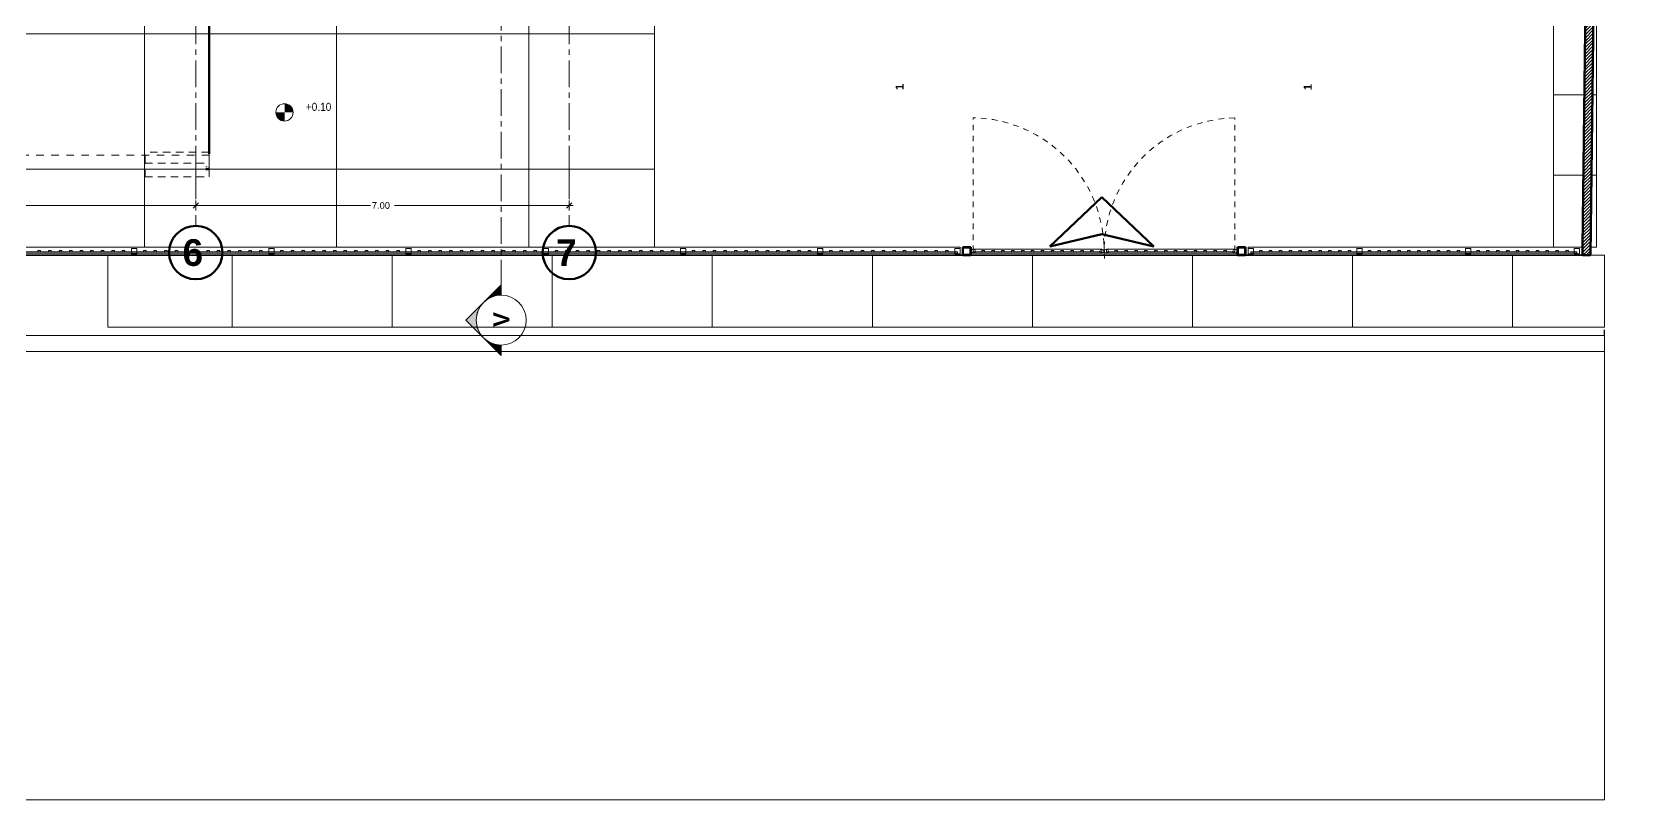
# Model space of a CAD drawing. Header units: inches. Extents: x -19 to 5698, y -728 to 92.
# Drawn here: x 41.25 to 71.31, y -8.7 to 5.68 of the extents above; entities that cross this region are included whole.
import ezdxf

# ---------------------------------------------------------------- set-up
doc = ezdxf.new("R2010")
doc.units = ezdxf.units.IN
doc.header["$MEASUREMENT"] = 0
doc.set_wipeout_variables(frame=1)
doc.header["$PDMODE"] = 1
for name, pattern in [('Línea Oculta', [0.195611, 0.141111, -0.0545]), ('Oculto', [0.15875, 0.105833, -0.052917]), ('Punto & Raya', [0.65, 0.5, -0.075, 0, -0.075]), ('Rayas', [0.282222, 0.141111, -0.141111]), ('Wipeout_Contour', [1, 0, -1])]:
    doc.linetypes.add(name, pattern=pattern)
doc.layers.get('0').update_dxf_attribs({"color": 61})
for name, color, linetype in [('02 _ ARQ _ ALB _ Cotas Ejes', 7, 'Continuous'), ('02 _ ARQ _ ALB _ Ejes Generales', 251, 'Continuous'), ('08 _ STR _ EXT _ 07 Losa Aligerada', 7, 'Continuous'), ('08 _ STR _ EXT _ 08 Placas Inclinadas', 7, 'Continuous'), ('08 _ STR _ EXT _ 10 Vereda Exterior', 7, 'Continuous'), ('08 _ STR _ EXT _ Cerco Perimetrico', 7, 'Continuous'), ('08 _ STR _ EXT _ Estacionamiento-Pavimento', 7, 'Continuous'), ('08 _ STR _ EXT _ Pista exterior', 7, 'Continuous'), ('Dibujo 2D - General', 7, 'Continuous'), ('Estructura - 03 LOSA', 7, 'Continuous'), ('Estructura - 04 MURO', 7, 'Continuous'), ('Estructura Compleja - Cubiertas', 7, 'Continuous'), ('Interior - Equipamiento', 7, 'Continuous'), ('Interior - Mobiliario', 7, 'Continuous'), ('Marcador - Secciones', 7, 'Continuous')]:
    doc.layers.add(name, color=color, linetype=linetype)
doc.styles.add('Estilo_Generado_1', font='swisseb.ttf')
doc.styles.add('Estilo_Generado_4', font='swisse.ttf')
doc.styles.add('Estilo_Generado_8', font='arialbd.ttf')
doc.dimstyles.new('Estilo_Generado__1', dxfattribs={"dimtxt": 0.125, "dimasz": 0.095, "dimexe": 0.18, "dimexo": 0.3, "dimgap": 0, "dimtad": 0, "dimtih": 1, "dimtoh": 1, "dimzin": 0, "dimdsep": 46, "dimtxsty": 'Estilo_Generado_4', "dimblk": 'ARROWHEAD_6', "dimblk1": 'ARROWHEAD_6', "dimblk2": 'ARROWHEAD_6', "dimcen": 0.09, "dimse1": 1, "dimse2": 1, "dimclrd": 144, "dimclre": 144, "dimclrt": 7, "dimadec": 0, "dimazin": 0, "dimtfac": 1, "dimtdec": 4, "dimtmove": 0, "dimatfit": 3, "dimfxl": 1, "dimtolj": 1, "dimtzin": 0, "dimarcsym": 0})
pattern_1 = [(0, (0, 0), (0, 1.5), []), (90, (0, 0), (-3, 0), [])]
pattern_2 = [(45, (0, 0), (-0.030052038, 0.030052038), [])]

# ---------------------------------------------------------------- blocks, each defined once
blk = doc.blocks.new('*D15')
at = {"layer": '02 _ ARQ _ ALB _ Cotas Ejes', "color": 152, "linetype": 'Continuous', "lineweight": 35, "transparency": 16777216}
for p, q in [((37.37, 2.481), (37.27, 2.381)), ((44.37, 2.481), (44.27, 2.381))]:
    blk.add_line(p, q, dxfattribs=at)
at = {"layer": '02 _ ARQ _ ALB _ Cotas Ejes', "color": 144, "linetype": 'Continuous', "lineweight": 13, "transparency": 16777216}
for p, q in [((37.32, 2.337), (37.32, 2.524)), ((37.32, 2.431), (40.595, 2.431)), ((41.045, 2.431), (44.32, 2.431)), ((44.32, 2.337), (44.32, 2.524))]:
    blk.add_line(p, q, dxfattribs=at)
at = {"layer": '02 _ ARQ _ ALB _ Cotas Ejes', "color": 7, "lineweight": 35, "transparency": 16777216, "insert": (40.62, 2.368), "char_height": 0.125, "attachment_point": 7, "style": 'Estilo_Generado_4'}
blk.add_mtext('\\A1;{\\pql;\\fSwis721 Ex BT|b0|i0|c0|p34;7.00}', dxfattribs=at)
blk = doc.blocks.new('ARROWHEAD_6')
at = {"color": 0, "linetype": 'Continuous', "lineweight": 0}
for p, q in [((0, 0), (-1, 0)), ((-0.5, -0.5), (0.5, 0.5))]:
    blk.add_line(p, q, dxfattribs=at)
blk = doc.blocks.new('*D16')
at = {"layer": '02 _ ARQ _ ALB _ Cotas Ejes', "color": 152, "linetype": 'Continuous', "lineweight": 35, "transparency": 16777216}
for p, q in [((44.37, 2.481), (44.27, 2.381)), ((51.27, 2.381), (51.37, 2.481))]:
    blk.add_line(p, q, dxfattribs=at)
at = {"layer": '02 _ ARQ _ ALB _ Cotas Ejes', "color": 144, "linetype": 'Continuous', "lineweight": 13, "transparency": 16777216}
for p, q in [((44.32, 2.337), (44.32, 2.524)), ((44.32, 2.431), (47.595, 2.431)), ((48.045, 2.431), (51.32, 2.431)), ((51.32, 2.337), (51.32, 2.524)), ((51.32, 2.431), (51.395, 2.431))]:
    blk.add_line(p, q, dxfattribs=at)
at = {"layer": '02 _ ARQ _ ALB _ Cotas Ejes', "color": 7, "lineweight": 35, "transparency": 16777216, "insert": (47.62, 2.368), "char_height": 0.125, "attachment_point": 7, "style": 'Estilo_Generado_4'}
blk.add_mtext('\\A1;{\\pql;\\fSwis721 Ex BT|b0|i0|c0|p34;7.00}', dxfattribs=at)

msp = doc.modelspace()

# ---------------------------------------------------------------- hatches: boundary and pattern name
at = {"linetype": 'Continuous', "lineweight": 13}
for points in [[(45.9832, 4.1759), (46.1457, 4.1759), (46.1334, 4.2381), (46.0982, 4.2908), (46.0454, 4.326), (45.9832, 4.3384)], [(45.9832, 4.1759), (45.8207, 4.1759), (45.8331, 4.1137), (45.8683, 4.061), (45.9211, 4.0257), (45.9832, 4.0134)]]:
    msp.add_hatch(color=7, dxfattribs=at).paths.add_polyline_path(points)
at = {"layer": '08 _ STR _ EXT _ 10 Vereda Exterior', "linetype": 'Continuous', "lineweight": 13}
h = msp.add_hatch(dxfattribs=at)
h.set_pattern_fill('RETÍCULA_100X100_0002', color=251, style=0, pattern_type=2)
h.set_pattern_definition([(360, (3.7574, 18.3027), (0, 2.53199), []), (90, (3.7574, 18.3027), (-3.6, 0), [])])
h.paths.add_polyline_path([(2.17, 3.6213), (4.2913, 1.5), (9.32, 1.5), (9.32, 6.5), (40.52, 6.5), (40.52, 1.5), (52.92, 1.5), (52.92, 19.0859), (51.57, 19.0859), (51.57, 7.2), (9.07, 7.2), (9.07, 7.85), (6.5201, 7.85, -0.4142136), (6.2701, 8.1), (6.2701, 8.85, -0.4142126), (6.5201, 9.1), (9.07, 9.1), (9.07, 12), (6.5201, 12, -0.4142136), (6.2701, 12.25), (6.2701, 13, -0.4142126), (6.5201, 13.25), (9.07, 13.25), (9.07, 16.15), (6.5201, 16.15, -0.4142136), (6.2701, 16.4), (6.2701, 17.15, -0.4142126), (6.5201, 17.4), (8.77, 17.4), (8.7706, 21.0499), (2.17, 21.0499)])
at = {"layer": 'Marcador - Secciones', "linetype": 'Continuous', "lineweight": 13}
msp.add_hatch(color=7, dxfattribs=at).paths.add_polyline_path([(50.0454, -0.3778), (50.0454, -0.1838, -0.1989124), (49.7141, -0.0466)])

# ---------------------------------------------------------------- linework, layer by layer
at = {"color": 7, "linetype": 'Continuous', "lineweight": 13}
msp.add_circle((45.9832, 4.1759), 0.1625, dxfattribs=at)
at = {"layer": '02 _ ARQ _ ALB _ Ejes Generales', "color": 251, "linetype": 'Punto & Raya', "lineweight": 13, "true_color": 0x636466}
for p, q in [((44.32, 3.05), (44.32, 44.9)), ((51.32, 3.05), (51.32, 44.9)), ((44.32, 3.05), (44.32, 2.05)), ((51.32, 3.05), (51.32, 2.05))]:
    msp.add_line(p, q, dxfattribs=at)
at = {"layer": '02 _ ARQ _ ALB _ Ejes Generales', "color": 7, "linetype": 'Punto & Raya', "lineweight": 13}
for p in [(44.32, 3.05), (44.32, 3.05), (51.32, 3.05), (51.32, 3.05)]:
    msp.add_point(p, dxfattribs=at)
at = {"layer": '08 _ STR _ EXT _ 07 Losa Aligerada', "color": 7, "linetype": 'Rayas', "lineweight": 18, "flags": 128}
msp.add_lwpolyline([(8.17, 27.9392), (7.67, 27.9392), (7.67, 5.8), (25.2353, 5.8), (25.2353, 7.2), (30.4315, 7.2), (30.4315, 6.0005), (37.07, 6.0005), (37.07, 3.3753), (44.57, 3.3753), (44.57, 6.05), (52.32, 6.05), (52.32, 14.9999), (51.57, 14.9999), (51.57, 15.1499), (51.57, 15.7999), (51.57, 18.1001), (51.57, 18.1001), (51.57, 20.35), (46.67, 20.35), (46.67, 22.35), (46.67, 22.6), (46.67, 24.5), (46.67, 24.75), (46.67, 26.75), (51.57, 26.75), (51.57, 29.7), (51.57, 29.7), (51.57, 35.2005), (52.37, 35.2005), (52.52, 35.2005), (52.52, 41.1), (38.9553, 41.1), (38.9553, 40.8001), (34.0478, 40.8001), (34.0478, 40.5001), (23.37, 40.5001), (23.37, 43.8736), (16.2699, 43.8736), (16.2699, 39.9), (11.1201, 39.9), (11.1201, 40.95), (8.02, 40.95), (8.02, 37.7), (9.07, 37.7), (9.07, 33.9), (8.17, 33.9)], close=True, dxfattribs=at)
at = {"layer": '08 _ STR _ EXT _ 08 Placas Inclinadas', "color": 7, "linetype": 'Continuous', "lineweight": 80, "flags": 128}
msp.add_lwpolyline([(44.57, 3.3995), (44.57, 6.9)], dxfattribs=at)
at = {"layer": '08 _ STR _ EXT _ 08 Placas Inclinadas', "color": 251, "linetype": 'Línea Oculta', "lineweight": 13, "flags": 128}
for points in [[(44.57, 3.4324), (43.3699, 3.4324)], [(43.3699, 3.2253), (43.3699, 3.4324)], [(43.3699, 2.9708), (43.3699, 3.2253)]]:
    msp.add_lwpolyline(points, dxfattribs=at)
at = {"layer": '08 _ STR _ EXT _ 10 Vereda Exterior', "color": 7, "linetype": 'Continuous', "lineweight": 13}
msp.add_line((70.72, -0.3), (0, -0.3), dxfattribs=at)
at = {"layer": '08 _ STR _ EXT _ Pista exterior', "color": 7, "linetype": 'Continuous', "lineweight": 13, "flags": 128}
for points in [[(0, -0.3), (70.72, -0.3)], [(70.72, -0.3), (70.72, -8.7)], [(70.72, -8.7), (0, -8.7)]]:
    msp.add_lwpolyline(points, dxfattribs=at)
at = {"layer": 'Interior - Mobiliario', "color": 7, "linetype": 'Continuous', "lineweight": 60}
for p, q in [((60.3275, 1.6661), (61.3021, 2.5871)), ((62.2767, 1.6661), (61.3021, 2.5871)), ((60.3275, 1.6661), (61.3021, 1.8963)), ((62.2767, 1.6661), (61.3021, 1.8963))]:
    msp.add_line(p, q, dxfattribs=at)
at = {"layer": 'Marcador - Secciones', "color": 7, "linetype": 'Continuous', "lineweight": 13, "flags": 128}
msp.add_lwpolyline([(50.0454, -0.3778), (50.0454, -0.1838, -0.1989124), (49.7141, -0.0466)], format="xyb", close=True, dxfattribs=at)

# ---------------------------------------------------------------- texts
at = {"color": 7, "lineweight": 13, "insert": (46.3832, 4.202), "char_height": 0.15, "attachment_point": 7, "style": 'Estilo_Generado_4'}
msp.add_mtext('\\A1;{\\W0.900000x;\\pql;\\fSwis721 Ex BT|b0|i0|c0|p34;+0.10}', dxfattribs=at)
at = {"layer": 'Interior - Equipamiento', "color": 175, "lineweight": 13, "char_height": 0.15, "rotation": 90, "style": 'Estilo_Generado_8'}
for s, insert, attachment_point in [('\\A1;{\\pql;\\fArial|b1|i0|c0|p34;1}', (57.5114, 4.5931), 4), ('\\A1;{\\pqr;\\fArial|b1|i0|c0|p34;1}', (65.1614, 4.7069), 6)]:
    msp.add_mtext(s, dxfattribs=dict(at, insert=insert, attachment_point=attachment_point))

# ---------------------------------------------------------------- next in the draw order: wipeouts: each hides what was drawn before it
at = {"color": 254, "linetype": 'Wipeout_Contour', "lineweight": 0, "ltscale": 226.824104}
msp.add_wipeout([(42.67, 0.15), (70.72, 0.15), (70.72, 1.5), (42.67, 1.5)], dxfattribs=at).dxf.layer = 'Estructura Compleja - Cubiertas'

# ---------------------------------------------------------------- next in the draw order: hatches: boundary and pattern name
at = {"layer": 'Estructura - 03 LOSA', "linetype": 'Continuous', "lineweight": 13}
h = msp.add_hatch(dxfattribs=at)
h.set_pattern_fill('CEMENTO_PULIDO_1_50X3_00_69', color=251, style=0, pattern_type=2)
h.set_pattern_definition(pattern_1)
h.paths.add_polyline_path([(69.77, 1.65), (70.57, 1.65), (70.57, 46.7752), (69.77, 46.7752)])
at = {"layer": 'Estructura Compleja - Cubiertas', "linetype": 'Continuous', "lineweight": 13}
h = msp.add_hatch(dxfattribs=at)
h.set_pattern_fill('CEMENTO_PULIDO_1_50X3_00_69', color=252, style=0, pattern_type=2)
h.set_pattern_definition(pattern_1)
h.paths.add_polyline_path([(42.67, 0.15), (70.72, 0.15), (70.72, 1.5), (42.67, 1.5)])
at = {"layer": 'Marcador - Secciones', "linetype": 'Continuous', "lineweight": 13}
for points in [[(50.0454, 0.9472), (49.7141, 0.6159, -0.1989124), (50.0454, 0.7531)], [(49.7141, -0.0466, -0.4142136), (49.7141, 0.6159), (49.3829, 0.2847)]]:
    msp.add_hatch(color=7, dxfattribs=at).paths.add_polyline_path(points)

# ---------------------------------------------------------------- next in the draw order: linework, layer by layer
at = {"layer": '08 _ STR _ EXT _ 10 Vereda Exterior', "color": 7, "linetype": 'Continuous', "lineweight": 13}
for q in [(0, 0), (70.72, -0.3)]:
    msp.add_line((70.72, 0), q, dxfattribs=at)
at = {"layer": '08 _ STR _ EXT _ Cerco Perimetrico', "color": 167, "linetype": 'Continuous', "lineweight": 18, "flags": 128}
for points in [[(58.8922, 1.5375, 1), (58.8922, 1.6125, 1)], [(61.3021, 1.5375, 1), (61.3021, 1.6125, 1)], [(61.3871, 1.6125, 1), (61.3871, 1.5375, 1)], [(63.797, 1.6125, 1), (63.797, 1.5375, 1)]]:
    msp.add_lwpolyline(points, format="xyb", close=True, dxfattribs=at)
for points in [[(58.8922, 1.6125), (58.8922, 1.5375), (61.3021, 1.5375), (61.3021, 1.6125)], [(58.8922, 1.6125), (58.8922, 1.5375), (61.3021, 1.5375), (61.3021, 1.6125)], [(58.8922, 1.5625), (58.8922, 1.5375), (61.3021, 1.5375), (61.3021, 1.5625)], [(58.8922, 1.5625), (58.8922, 1.5375), (61.3021, 1.5375), (61.3021, 1.5625)], [(59.0526, 1.5875), (59.0526, 1.5625), (59.1026, 1.5625), (59.1026, 1.5875)], [(59.238, 1.5875), (59.238, 1.5625), (59.288, 1.5625), (59.288, 1.5875)], [(59.4234, 1.5875), (59.4234, 1.5625), (59.4734, 1.5625), (59.4734, 1.5875)], [(59.6087, 1.5875), (59.6087, 1.5625), (59.6587, 1.5625), (59.6587, 1.5875)], [(59.7941, 1.5875), (59.7941, 1.5625), (59.8441, 1.5625), (59.8441, 1.5875)], [(59.9795, 1.5875), (59.9795, 1.5625), (60.0295, 1.5625), (60.0295, 1.5875)], [(60.1649, 1.5875), (60.1649, 1.5625), (60.2149, 1.5625), (60.2149, 1.5875)], [(60.3502, 1.5875), (60.3502, 1.5625), (60.4002, 1.5625), (60.4002, 1.5875)], [(60.5356, 1.5875), (60.5356, 1.5625), (60.5856, 1.5625), (60.5856, 1.5875)], [(60.721, 1.5875), (60.721, 1.5625), (60.771, 1.5625), (60.771, 1.5875)], [(60.9064, 1.5875), (60.9064, 1.5625), (60.9564, 1.5625), (60.9564, 1.5875)], [(61.0917, 1.5875), (61.0917, 1.5625), (61.1417, 1.5625), (61.1417, 1.5875)], [(63.797, 1.5375), (63.797, 1.6125), (61.3871, 1.6125), (61.3871, 1.5375)], [(63.797, 1.5375), (63.797, 1.6125), (61.3871, 1.6125), (61.3871, 1.5375)], [(63.797, 1.5375), (63.797, 1.5625), (61.3871, 1.5625), (61.3871, 1.5375)], [(63.797, 1.5375), (63.797, 1.5625), (61.3871, 1.5625), (61.3871, 1.5375)], [(61.5975, 1.5625), (61.5975, 1.5875), (61.5475, 1.5875), (61.5475, 1.5625)], [(61.7829, 1.5625), (61.7829, 1.5875), (61.7329, 1.5875), (61.7329, 1.5625)], [(61.9682, 1.5625), (61.9682, 1.5875), (61.9182, 1.5875), (61.9182, 1.5625)], [(62.1536, 1.5625), (62.1536, 1.5875), (62.1036, 1.5875), (62.1036, 1.5625)], [(62.339, 1.5625), (62.339, 1.5875), (62.289, 1.5875), (62.289, 1.5625)], [(62.5244, 1.5625), (62.5244, 1.5875), (62.4744, 1.5875), (62.4744, 1.5625)], [(62.7097, 1.5625), (62.7097, 1.5875), (62.6597, 1.5875), (62.6597, 1.5625)], [(62.8951, 1.5625), (62.8951, 1.5875), (62.8451, 1.5875), (62.8451, 1.5625)], [(63.0805, 1.5625), (63.0805, 1.5875), (63.0305, 1.5875), (63.0305, 1.5625)], [(63.2659, 1.5625), (63.2659, 1.5875), (63.2159, 1.5875), (63.2159, 1.5625)], [(63.4512, 1.5625), (63.4512, 1.5875), (63.4012, 1.5875), (63.4012, 1.5625)], [(63.6366, 1.5625), (63.6366, 1.5875), (63.5866, 1.5875), (63.5866, 1.5625)]]:
    msp.add_lwpolyline(points, close=True, dxfattribs=at)
at = {"layer": '08 _ STR _ EXT _ Estacionamiento-Pavimento', "color": 7, "linetype": 'Continuous', "lineweight": 18, "flags": 128}
msp.add_lwpolyline([(9.07, 40.85), (52.92, 40.85), (52.92, 1.5), (69.77, 1.5), (69.77, 46.7845), (56.22, 46.9373), (56.22, 50.85), (9.07, 50.85)], close=True, dxfattribs=at)
at = {"layer": 'Dibujo 2D - General', "color": 7, "linetype": 'Oculto', "lineweight": 13}
for p, q in [((58.8922, 1.575), (58.8922, 4.0744)), ((63.797, 1.575), (63.797, 4.0744))]:
    msp.add_line(p, q, dxfattribs=at)
at = {"layer": 'Dibujo 2D - General', "color": 7, "linetype": 'Continuous', "lineweight": 13}
for p, q in [((61.3446, 1.5), (61.3446, 1.65)), ((63.8445, 1.5), (58.8447, 1.5))]:
    msp.add_line(p, q, dxfattribs=at)
at = {"layer": 'Dibujo 2D - General', "color": 214, "linetype": 'Continuous', "lineweight": 25}
msp.add_line((70.72, 0), (70.72, 0.1), dxfattribs=at)
at = {"layer": 'Dibujo 2D - General', "color": 7, "linetype": 'Oculto', "lineweight": 13}
for centre, start, end in [((58.8447, 1.575), 358.28078, 88.91126), ((63.8445, 1.575), 91.08874, 183.80357)]:
    msp.add_arc(centre, 2.4999, start, end, dxfattribs=at)
at = {"layer": 'Estructura - 03 LOSA', "color": 7, "linetype": 'Continuous', "lineweight": 18, "flags": 128}
msp.add_lwpolyline([(69.77, 1.65), (70.57, 1.65), (70.57, 46.7752), (69.77, 46.7752)], close=True, dxfattribs=at)
at = {"layer": 'Estructura Compleja - Cubiertas', "color": 252, "linetype": 'Continuous', "lineweight": 13, "flags": 128}
for points in [[(42.67, 1.5), (70.72, 1.5)], [(42.67, 0.15), (42.67, 1.5)], [(70.72, 1.5), (70.72, 0.15)], [(70.72, 0.15), (42.67, 0.15)]]:
    msp.add_lwpolyline(points, dxfattribs=at)
at = {"layer": 'Interior - Mobiliario', "color": 7, "linetype": 'Continuous', "lineweight": 60}
for p, q in [((58.8397, 1.645), (58.8397, 1.505)), ((58.8447, 1.5), (58.8447, 1.65)), ((63.8445, 1.65), (63.8445, 1.5)), ((63.8495, 1.505), (63.8495, 1.645))]:
    msp.add_line(p, q, dxfattribs=at)
at = {"layer": 'Marcador - Secciones', "color": 7, "linetype": 'Continuous', "lineweight": 13, "flags": 128}
for points in [[(50.0454, 0.9472), (50.0454, 0.7531, 0.1989124), (49.7141, 0.6159)], [(49.7141, -0.0466, -0.4142136), (49.7141, 0.6159), (49.3829, 0.2847)]]:
    msp.add_lwpolyline(points, format="xyb", close=True, dxfattribs=at)
at = {"layer": 'Marcador - Secciones', "color": 7, "linetype": 'Continuous', "lineweight": 13}
msp.add_circle((50.0454, 0.2847), 0.4685, dxfattribs=at)

# ---------------------------------------------------------------- next in the draw order: texts
at = {"layer": 'Marcador - Secciones', "color": 5, "lineweight": 25, "insert": (50.1954, 0.4355), "char_height": 0.3, "attachment_point": 9, "rotation": 90, "style": 'Estilo_Generado_1'}
msp.add_mtext('\\A1;{\\pqr;\\pt0;\\fSwis721 Ex BT|b1|i0|c0|p34;V}', dxfattribs=at)

# ---------------------------------------------------------------- next in the draw order: wipeouts: each hides what was drawn before it
at = {"color": 254, "linetype": 'Wipeout_Contour', "lineweight": 0, "ltscale": 133.507885}
msp.add_wipeout([(44.57, 3.1095), (44.5099, 3.1095), (44.57, 2.9708)], dxfattribs=at).dxf.layer = '08 _ STR _ EXT _ 08 Placas Inclinadas'
at = {"color": 254, "linetype": 'Wipeout_Contour', "lineweight": 0, "ltscale": 198.731443}
msp.add_wipeout([(40.67, 1.5), (58.6447, 1.5), (58.6447, 1.65), (40.67, 1.65)], dxfattribs=at).dxf.layer = '08 _ STR _ EXT _ Cerco Perimetrico'
at = {"color": 254, "linetype": 'Wipeout_Contour', "lineweight": 0, "ltscale": 211.609331}
msp.add_wipeout([(70.3084, 1.5), (70.4584, 1.5), (70.3102, 1.65)], dxfattribs=at).dxf.layer = 'Estructura - 04 MURO'

# ---------------------------------------------------------------- next in the draw order: hatches: boundary and pattern name
at = {"layer": '08 _ STR _ EXT _ 08 Placas Inclinadas', "linetype": 'Continuous', "lineweight": 9}
h = msp.add_hatch(dxfattribs=at)
h.set_pattern_fill('HORMIGÓN_EN_MASA_0002', color=250, style=0, pattern_type=2)
h.set_pattern_definition([(0, (0, 0), (0, 0.3897114), [0.024375, -0.200625]), (0, (0.1125, 0.19486), (0, 0.3897114), [0.024375, -0.200625]), (60, (0, 0), (-0.3375, 0.1948557), [0.024375, -0.200625]), (60, (0.225, 0), (-0.3375, 0.1948557), [0.024375, -0.200625]), (120, (0.02437, 0), (0.3375, 0.1948557), [0.024375, -0.200625]), (120, (0.24938, 0), (0.3375, 0.1948557), [0.024375, -0.200625]), (0, (0, 0.0375), (0, 0.075), [0, -0.075, 0, -0.1125]), (45, (0.0375, 0.0375), (-0.05303301, 0.05303301), [0, -0.05625, 0, -0.09375])])
h.paths.add_polyline_path([(44.4808, 3.1766), (44.5099, 3.1095), (44.57, 3.1095), (44.57, 3.1766)])
at = {"layer": 'Estructura - 04 MURO', "linetype": 'Continuous', "lineweight": 5}
h = msp.add_hatch(dxfattribs=at)
h.set_pattern_fill('LADRILLO_COMÚN_0002', color=250, style=0, pattern_type=2)
h.set_pattern_definition(pattern_2)
h.paths.add_polyline_path([(70.3084, 1.5), (70.4584, 1.5), (70.3102, 1.65)])

# ---------------------------------------------------------------- next in the draw order: linework, layer by layer
at = {"layer": '02 _ ARQ _ ALB _ Ejes Generales', "color": 7, "linetype": 'Continuous', "lineweight": 60}
for centre in [(44.32, 1.55), (51.32, 1.55)]:
    msp.add_circle(centre, 0.5, dxfattribs=at)
at = {"layer": '08 _ STR _ EXT _ 08 Placas Inclinadas', "color": 251, "linetype": 'Línea Oculta', "lineweight": 13}
msp.add_line((43.3699, 3.2253), (44.57, 3.2253), dxfattribs=at)
at = {"layer": '08 _ STR _ EXT _ 08 Placas Inclinadas', "color": 7, "linetype": 'Continuous', "lineweight": 80}
msp.add_line((44.5099, 3.1095), (44.57, 3.1095), dxfattribs=at)
at = {"layer": '08 _ STR _ EXT _ 08 Placas Inclinadas', "color": 251, "linetype": 'Línea Oculta', "lineweight": 13, "flags": 128}
for points in [[(44.57, 3.2253), (44.57, 3.4324)], [(44.57, 2.9708), (44.57, 3.2253)], [(43.3699, 2.9708), (44.57, 2.9708)]]:
    msp.add_lwpolyline(points, dxfattribs=at)
at = {"layer": '08 _ STR _ EXT _ 08 Placas Inclinadas', "color": 7, "linetype": 'Continuous', "lineweight": 13, "flags": 128}
msp.add_lwpolyline([(44.57, 2.9708), (44.57, 3.3995)], dxfattribs=at)
at = {"layer": '08 _ STR _ EXT _ Cerco Perimetrico', "color": 167, "linetype": 'Continuous', "lineweight": 18}
for p, q in [((58.5947, 1.5625), (40.636, 1.5625)), ((58.5947, 1.5625), (40.636, 1.5625)), ((40.636, 1.5375), (58.5947, 1.5375)), ((40.636, 1.5375), (58.5947, 1.5375)), ((58.5947, 1.5375), (58.5947, 1.5625)), ((58.5947, 1.5375), (58.5947, 1.5625))]:
    msp.add_line(p, q, dxfattribs=at)
at = {"layer": '08 _ STR _ EXT _ Cerco Perimetrico', "color": 7, "linetype": 'Continuous', "lineweight": 13, "flags": 128}
for points in [[(58.6447, 1.65), (40.67, 1.65)], [(58.6447, 1.5), (58.6447, 1.65)], [(40.67, 1.5), (58.6447, 1.5)]]:
    msp.add_lwpolyline(points, dxfattribs=at)
at = {"layer": '08 _ STR _ EXT _ Cerco Perimetrico', "color": 167, "linetype": 'Continuous', "lineweight": 18, "flags": 128}
for points in [[(41.3612, 1.5875), (41.3612, 1.5625), (41.4112, 1.5625), (41.4112, 1.5875)], [(41.559, 1.5875), (41.559, 1.5625), (41.609, 1.5625), (41.609, 1.5875)], [(41.7568, 1.5875), (41.7568, 1.5625), (41.8068, 1.5625), (41.8068, 1.5875)], [(41.9546, 1.5875), (41.9546, 1.5625), (42.0046, 1.5625), (42.0046, 1.5875)], [(42.1524, 1.5875), (42.1524, 1.5625), (42.2024, 1.5625), (42.2024, 1.5875)], [(42.3502, 1.5875), (42.3502, 1.5625), (42.4002, 1.5625), (42.4002, 1.5875)], [(42.548, 1.5875), (42.548, 1.5625), (42.598, 1.5625), (42.598, 1.5875)], [(42.7458, 1.5875), (42.7458, 1.5625), (42.7958, 1.5625), (42.7958, 1.5875)], [(42.9436, 1.5875), (42.9436, 1.5625), (42.9936, 1.5625), (42.9936, 1.5875)], [(43.1164, 1.625), (43.1164, 1.525), (43.2164, 1.525), (43.2164, 1.625)], [(43.3392, 1.5875), (43.3392, 1.5625), (43.3892, 1.5625), (43.3892, 1.5875)], [(43.537, 1.5875), (43.537, 1.5625), (43.587, 1.5625), (43.587, 1.5875)], [(43.7348, 1.5875), (43.7348, 1.5625), (43.7848, 1.5625), (43.7848, 1.5875)], [(43.9326, 1.5875), (43.9326, 1.5625), (43.9826, 1.5625), (43.9826, 1.5875)], [(44.1304, 1.5875), (44.1304, 1.5625), (44.1804, 1.5625), (44.1804, 1.5875)], [(44.3282, 1.5875), (44.3282, 1.5625), (44.3782, 1.5625), (44.3782, 1.5875)], [(44.526, 1.5875), (44.526, 1.5625), (44.576, 1.5625), (44.576, 1.5875)], [(44.7238, 1.5875), (44.7238, 1.5625), (44.7738, 1.5625), (44.7738, 1.5875)], [(44.9216, 1.5875), (44.9216, 1.5625), (44.9716, 1.5625), (44.9716, 1.5875)], [(45.1194, 1.5875), (45.1194, 1.5625), (45.1694, 1.5625), (45.1694, 1.5875)], [(45.3172, 1.5875), (45.3172, 1.5625), (45.3672, 1.5625), (45.3672, 1.5875)], [(45.515, 1.5875), (45.515, 1.5625), (45.565, 1.5625), (45.565, 1.5875)], [(45.6878, 1.625), (45.6878, 1.525), (45.7878, 1.525), (45.7878, 1.625)], [(45.9106, 1.5875), (45.9106, 1.5625), (45.9606, 1.5625), (45.9606, 1.5875)], [(46.1084, 1.5875), (46.1084, 1.5625), (46.1584, 1.5625), (46.1584, 1.5875)], [(46.3062, 1.5875), (46.3062, 1.5625), (46.3562, 1.5625), (46.3562, 1.5875)], [(46.504, 1.5875), (46.504, 1.5625), (46.554, 1.5625), (46.554, 1.5875)], [(46.7018, 1.5875), (46.7018, 1.5625), (46.7518, 1.5625), (46.7518, 1.5875)], [(46.8996, 1.5875), (46.8996, 1.5625), (46.9496, 1.5625), (46.9496, 1.5875)], [(47.0974, 1.5875), (47.0974, 1.5625), (47.1474, 1.5625), (47.1474, 1.5875)], [(47.2952, 1.5875), (47.2952, 1.5625), (47.3452, 1.5625), (47.3452, 1.5875)], [(47.493, 1.5875), (47.493, 1.5625), (47.543, 1.5625), (47.543, 1.5875)], [(47.6908, 1.5875), (47.6908, 1.5625), (47.7408, 1.5625), (47.7408, 1.5875)], [(47.8886, 1.5875), (47.8886, 1.5625), (47.9386, 1.5625), (47.9386, 1.5875)], [(48.0864, 1.5875), (48.0864, 1.5625), (48.1364, 1.5625), (48.1364, 1.5875)], [(48.2592, 1.625), (48.2592, 1.525), (48.3592, 1.525), (48.3592, 1.625)], [(48.482, 1.5875), (48.482, 1.5625), (48.532, 1.5625), (48.532, 1.5875)], [(48.6798, 1.5875), (48.6798, 1.5625), (48.7298, 1.5625), (48.7298, 1.5875)], [(48.8776, 1.5875), (48.8776, 1.5625), (48.9276, 1.5625), (48.9276, 1.5875)], [(49.0754, 1.5875), (49.0754, 1.5625), (49.1254, 1.5625), (49.1254, 1.5875)], [(49.2732, 1.5875), (49.2732, 1.5625), (49.3232, 1.5625), (49.3232, 1.5875)], [(49.471, 1.5875), (49.471, 1.5625), (49.521, 1.5625), (49.521, 1.5875)], [(49.6688, 1.5875), (49.6688, 1.5625), (49.7188, 1.5625), (49.7188, 1.5875)], [(49.8666, 1.5875), (49.8666, 1.5625), (49.9166, 1.5625), (49.9166, 1.5875)], [(50.0644, 1.5875), (50.0644, 1.5625), (50.1144, 1.5625), (50.1144, 1.5875)], [(50.2622, 1.5875), (50.2622, 1.5625), (50.3122, 1.5625), (50.3122, 1.5875)], [(50.46, 1.5875), (50.46, 1.5625), (50.51, 1.5625), (50.51, 1.5875)], [(50.6578, 1.5875), (50.6578, 1.5625), (50.7078, 1.5625), (50.7078, 1.5875)], [(50.8306, 1.625), (50.8306, 1.525), (50.9306, 1.525), (50.9306, 1.625)], [(51.0534, 1.5875), (51.0534, 1.5625), (51.1034, 1.5625), (51.1034, 1.5875)], [(51.2512, 1.5875), (51.2512, 1.5625), (51.3012, 1.5625), (51.3012, 1.5875)], [(51.449, 1.5875), (51.449, 1.5625), (51.499, 1.5625), (51.499, 1.5875)], [(51.6468, 1.5875), (51.6468, 1.5625), (51.6968, 1.5625), (51.6968, 1.5875)], [(51.8446, 1.5875), (51.8446, 1.5625), (51.8946, 1.5625), (51.8946, 1.5875)], [(52.0424, 1.5875), (52.0424, 1.5625), (52.0924, 1.5625), (52.0924, 1.5875)], [(52.2402, 1.5875), (52.2402, 1.5625), (52.2902, 1.5625), (52.2902, 1.5875)], [(52.438, 1.5875), (52.438, 1.5625), (52.488, 1.5625), (52.488, 1.5875)], [(52.6358, 1.5875), (52.6358, 1.5625), (52.6858, 1.5625), (52.6858, 1.5875)], [(52.8336, 1.5875), (52.8336, 1.5625), (52.8836, 1.5625), (52.8836, 1.5875)], [(53.0314, 1.5875), (53.0314, 1.5625), (53.0814, 1.5625), (53.0814, 1.5875)], [(53.2292, 1.5875), (53.2292, 1.5625), (53.2792, 1.5625), (53.2792, 1.5875)], [(53.402, 1.625), (53.402, 1.525), (53.502, 1.525), (53.502, 1.625)], [(53.6248, 1.5875), (53.6248, 1.5625), (53.6748, 1.5625), (53.6748, 1.5875)], [(53.8226, 1.5875), (53.8226, 1.5625), (53.8726, 1.5625), (53.8726, 1.5875)], [(54.0204, 1.5875), (54.0204, 1.5625), (54.0704, 1.5625), (54.0704, 1.5875)], [(54.2182, 1.5875), (54.2182, 1.5625), (54.2682, 1.5625), (54.2682, 1.5875)], [(54.416, 1.5875), (54.416, 1.5625), (54.466, 1.5625), (54.466, 1.5875)], [(54.6138, 1.5875), (54.6138, 1.5625), (54.6638, 1.5625), (54.6638, 1.5875)], [(54.8116, 1.5875), (54.8116, 1.5625), (54.8616, 1.5625), (54.8616, 1.5875)], [(55.0094, 1.5875), (55.0094, 1.5625), (55.0594, 1.5625), (55.0594, 1.5875)], [(55.2072, 1.5875), (55.2072, 1.5625), (55.2572, 1.5625), (55.2572, 1.5875)], [(55.405, 1.5875), (55.405, 1.5625), (55.455, 1.5625), (55.455, 1.5875)], [(55.6028, 1.5875), (55.6028, 1.5625), (55.6528, 1.5625), (55.6528, 1.5875)], [(55.8006, 1.5875), (55.8006, 1.5625), (55.8506, 1.5625), (55.8506, 1.5875)], [(55.9734, 1.625), (55.9734, 1.525), (56.0734, 1.525), (56.0734, 1.625)], [(56.1962, 1.5875), (56.1962, 1.5625), (56.2462, 1.5625), (56.2462, 1.5875)], [(56.394, 1.5875), (56.394, 1.5625), (56.444, 1.5625), (56.444, 1.5875)], [(56.5917, 1.5875), (56.5917, 1.5625), (56.6417, 1.5625), (56.6417, 1.5875)], [(56.7895, 1.5875), (56.7895, 1.5625), (56.8395, 1.5625), (56.8395, 1.5875)], [(56.9873, 1.5875), (56.9873, 1.5625), (57.0373, 1.5625), (57.0373, 1.5875)], [(57.1851, 1.5875), (57.1851, 1.5625), (57.2351, 1.5625), (57.2351, 1.5875)], [(57.3829, 1.5875), (57.3829, 1.5625), (57.4329, 1.5625), (57.4329, 1.5875)], [(57.5807, 1.5875), (57.5807, 1.5625), (57.6307, 1.5625), (57.6307, 1.5875)], [(57.7785, 1.5875), (57.7785, 1.5625), (57.8285, 1.5625), (57.8285, 1.5875)], [(57.9763, 1.5875), (57.9763, 1.5625), (58.0263, 1.5625), (58.0263, 1.5875)], [(58.1741, 1.5875), (58.1741, 1.5625), (58.2241, 1.5625), (58.2241, 1.5875)], [(58.3719, 1.5875), (58.3719, 1.5625), (58.4219, 1.5625), (58.4219, 1.5875)], [(58.5447, 1.625), (58.5447, 1.525), (58.6447, 1.525), (58.6447, 1.625)]]:
    msp.add_lwpolyline(points, close=True, dxfattribs=at)
at = {"layer": 'Interior - Mobiliario', "color": 7, "linetype": 'Continuous', "lineweight": 60}
for p, q in [((58.6947, 1.65), (58.6947, 1.5)), ((58.8447, 1.65), (58.6947, 1.65)), ((58.6997, 1.645), (58.8397, 1.645)), ((58.6997, 1.505), (58.6997, 1.645)), ((58.8397, 1.505), (58.6997, 1.505)), ((58.6947, 1.5), (58.8447, 1.5))]:
    msp.add_line(p, q, dxfattribs=at)
at = {"layer": 'Marcador - Secciones', "color": 251, "linetype": 'Punto & Raya', "lineweight": 13, "true_color": 0x636466}
msp.add_line((50.0454, 46.2111), (50.0454, 0.9472), dxfattribs=at)

# ---------------------------------------------------------------- next in the draw order: texts
at = {"layer": '02 _ ARQ _ ALB _ Ejes Generales', "color": 7, "lineweight": 30, "char_height": 0.5, "attachment_point": 1, "style": 'Estilo_Generado_1'}
for s, insert in [('\\A1;{\\pql;\\pt0;\\fSwis721 Ex BT|b1|i0|c0|p34;6}', (44.0708, 1.8)), ('\\A1;{\\pql;\\pt0;\\fSwis721 Ex BT|b1|i0|c0|p34;7}', (51.0708, 1.8))]:
    msp.add_mtext(s, dxfattribs=dict(at, insert=insert))

# ---------------------------------------------------------------- next in the draw order: dimensions: what is measured, and where the dimension line sits
at = {"layer": '02 _ ARQ _ ALB _ Cotas Ejes', "color": 144, "linetype": 'Continuous', "lineweight": 13}
for base, p1, p2, picture, middle in [((44.32, 2.4306), (37.32, 7.45), (44.32, 2.7459), '*D15', (40.7823, 2.4306)), ((51.32, 2.4306), (44.32, 2.7459), (51.32, 7.45), '*D16', (47.7823, 2.4306))]:
    dim = msp.add_linear_dim(base=base, p1=p1, p2=p2, dimstyle='Estilo_Generado__1', dxfattribs=at)
    dim.commit()
    dim.dimension.update_dxf_attribs({"geometry": picture, "text_midpoint": middle, "dimtype": 160})

# ---------------------------------------------------------------- next in the draw order: wipeouts: each hides what was drawn before it
at = {"color": 254, "linetype": 'Wipeout_Contour', "lineweight": 0, "ltscale": 341.454326}
msp.add_wipeout([(71.16, 70.67), (70.3102, 1.65), (70.4584, 1.5), (71.31, 70.6683)], dxfattribs=at).dxf.layer = 'Estructura - 04 MURO'

# ---------------------------------------------------------------- next in the draw order: hatches: boundary and pattern name
at = {"layer": 'Estructura - 04 MURO', "linetype": 'Continuous', "lineweight": 5}
h = msp.add_hatch(dxfattribs=at)
h.set_pattern_fill('LADRILLO_COMÚN_0002', color=250, style=0, pattern_type=2)
h.set_pattern_definition(pattern_2)
h.paths.add_polyline_path([(71.16, 70.67), (70.3102, 1.65), (70.4584, 1.5), (71.31, 70.6683)])

# ---------------------------------------------------------------- next in the draw order: linework, layer by layer
at = {"layer": '08 _ STR _ EXT _ Cerco Perimetrico', "color": 7, "linetype": 'Continuous', "lineweight": 80}
msp.add_line((70.3102, 1.65), (70.3084, 1.5), dxfattribs=at)
at = {"layer": '08 _ STR _ EXT _ Cerco Perimetrico', "color": 7, "linetype": 'Continuous', "lineweight": 80, "flags": 128}
msp.add_lwpolyline([(70.4584, 1.5), (70.3084, 1.5)], dxfattribs=at)
at = {"layer": 'Estructura - 04 MURO', "color": 7, "linetype": 'Continuous', "lineweight": 80, "flags": 128}
for points in [[(71.16, 70.67), (70.3102, 1.65)], [(70.4584, 1.5), (71.3118, 70.8183)]]:
    msp.add_lwpolyline(points, dxfattribs=at)

# ---------------------------------------------------------------- next in the draw order: wipeouts: each hides what was drawn before it
at = {"color": 254, "linetype": 'Wipeout_Contour', "lineweight": 0, "ltscale": 268.787251}
msp.add_wipeout([(70.3102, 1.65), (64.0445, 1.65), (64.0445, 1.5), (70.3084, 1.5)], dxfattribs=at).dxf.layer = '08 _ STR _ EXT _ Cerco Perimetrico'

# ---------------------------------------------------------------- next in the draw order: linework, layer by layer
at = {"layer": '08 _ STR _ EXT _ Cerco Perimetrico', "color": 7, "linetype": 'Continuous', "lineweight": 80}
msp.add_line((70.3102, 1.65), (70.3084, 1.5), dxfattribs=at)
at = {"layer": '08 _ STR _ EXT _ Cerco Perimetrico', "color": 7, "linetype": 'Continuous', "lineweight": 13, "flags": 128}
for points in [[(70.3102, 1.65), (64.0445, 1.65)], [(64.0445, 1.5), (64.0445, 1.65)], [(64.0445, 1.5), (70.3084, 1.5)]]:
    msp.add_lwpolyline(points, dxfattribs=at)
at = {"layer": '08 _ STR _ EXT _ Cerco Perimetrico', "color": 167, "linetype": 'Continuous', "lineweight": 18, "flags": 128}
for points in [[(64.0445, 1.625), (64.0445, 1.525), (64.1445, 1.525), (64.1445, 1.625)], [(64.0945, 1.5625), (64.0945, 1.5375), (70.2063, 1.5375), (70.2063, 1.5625)], [(64.0945, 1.5625), (64.0945, 1.5375), (70.2063, 1.5375), (70.2063, 1.5625)], [(64.2547, 1.5875), (64.2547, 1.5625), (64.3047, 1.5625), (64.3047, 1.5875)], [(64.4399, 1.5875), (64.4399, 1.5625), (64.4899, 1.5625), (64.4899, 1.5875)], [(64.6251, 1.5875), (64.6251, 1.5625), (64.6751, 1.5625), (64.6751, 1.5875)], [(64.8103, 1.5875), (64.8103, 1.5625), (64.8603, 1.5625), (64.8603, 1.5875)], [(64.9955, 1.5875), (64.9955, 1.5625), (65.0455, 1.5625), (65.0455, 1.5875)], [(65.1807, 1.5875), (65.1807, 1.5625), (65.2307, 1.5625), (65.2307, 1.5875)], [(65.3659, 1.5875), (65.3659, 1.5625), (65.4159, 1.5625), (65.4159, 1.5875)], [(65.5511, 1.5875), (65.5511, 1.5625), (65.6011, 1.5625), (65.6011, 1.5875)], [(65.7364, 1.5875), (65.7364, 1.5625), (65.7864, 1.5625), (65.7864, 1.5875)], [(65.9216, 1.5875), (65.9216, 1.5625), (65.9716, 1.5625), (65.9716, 1.5875)], [(66.0818, 1.625), (66.0818, 1.525), (66.1818, 1.525), (66.1818, 1.625)], [(66.292, 1.5875), (66.292, 1.5625), (66.342, 1.5625), (66.342, 1.5875)], [(66.4772, 1.5875), (66.4772, 1.5625), (66.5272, 1.5625), (66.5272, 1.5875)], [(66.6624, 1.5875), (66.6624, 1.5625), (66.7124, 1.5625), (66.7124, 1.5875)], [(66.8476, 1.5875), (66.8476, 1.5625), (66.8976, 1.5625), (66.8976, 1.5875)], [(67.0328, 1.5875), (67.0328, 1.5625), (67.0828, 1.5625), (67.0828, 1.5875)], [(67.218, 1.5875), (67.218, 1.5625), (67.268, 1.5625), (67.268, 1.5875)], [(67.4032, 1.5875), (67.4032, 1.5625), (67.4532, 1.5625), (67.4532, 1.5875)], [(67.5884, 1.5875), (67.5884, 1.5625), (67.6384, 1.5625), (67.6384, 1.5875)], [(67.7736, 1.5875), (67.7736, 1.5625), (67.8236, 1.5625), (67.8236, 1.5875)], [(67.9588, 1.5875), (67.9588, 1.5625), (68.0088, 1.5625), (68.0088, 1.5875)], [(68.119, 1.625), (68.119, 1.525), (68.219, 1.525), (68.219, 1.625)], [(68.3292, 1.5875), (68.3292, 1.5625), (68.3792, 1.5625), (68.3792, 1.5875)], [(68.5144, 1.5875), (68.5144, 1.5625), (68.5644, 1.5625), (68.5644, 1.5875)], [(68.6997, 1.5875), (68.6997, 1.5625), (68.7497, 1.5625), (68.7497, 1.5875)], [(68.8849, 1.5875), (68.8849, 1.5625), (68.9349, 1.5625), (68.9349, 1.5875)], [(69.0701, 1.5875), (69.0701, 1.5625), (69.1201, 1.5625), (69.1201, 1.5875)], [(69.2553, 1.5875), (69.2553, 1.5625), (69.3053, 1.5625), (69.3053, 1.5875)], [(69.4405, 1.5875), (69.4405, 1.5625), (69.4905, 1.5625), (69.4905, 1.5875)], [(69.6257, 1.5875), (69.6257, 1.5625), (69.6757, 1.5625), (69.6757, 1.5875)], [(69.8109, 1.5875), (69.8109, 1.5625), (69.8609, 1.5625), (69.8609, 1.5875)], [(69.9961, 1.5875), (69.9961, 1.5625), (70.0461, 1.5625), (70.0461, 1.5875)], [(70.1563, 1.625), (70.1563, 1.525), (70.2563, 1.525), (70.2563, 1.625)]]:
    msp.add_lwpolyline(points, close=True, dxfattribs=at)
at = {"layer": 'Dibujo 2D - General', "color": 1, "linetype": 'Continuous', "lineweight": 35}
msp.add_lwpolyline([(2.7665, 71.6153), (2.17, 1.5), (70.4584, 1.5), (71.3118, 70.8183)], close=True, dxfattribs=at)
at = {"layer": 'Interior - Mobiliario', "color": 7, "linetype": 'Continuous', "lineweight": 60}
for p, q in [((63.9945, 1.65), (63.8445, 1.65)), ((63.8495, 1.645), (63.9895, 1.645)), ((63.9895, 1.505), (63.8495, 1.505)), ((63.9895, 1.645), (63.9895, 1.505)), ((63.9945, 1.5), (63.9945, 1.65)), ((63.8445, 1.5), (63.9945, 1.5))]:
    msp.add_line(p, q, dxfattribs=at)

doc.saveas('drawing.dxf')
